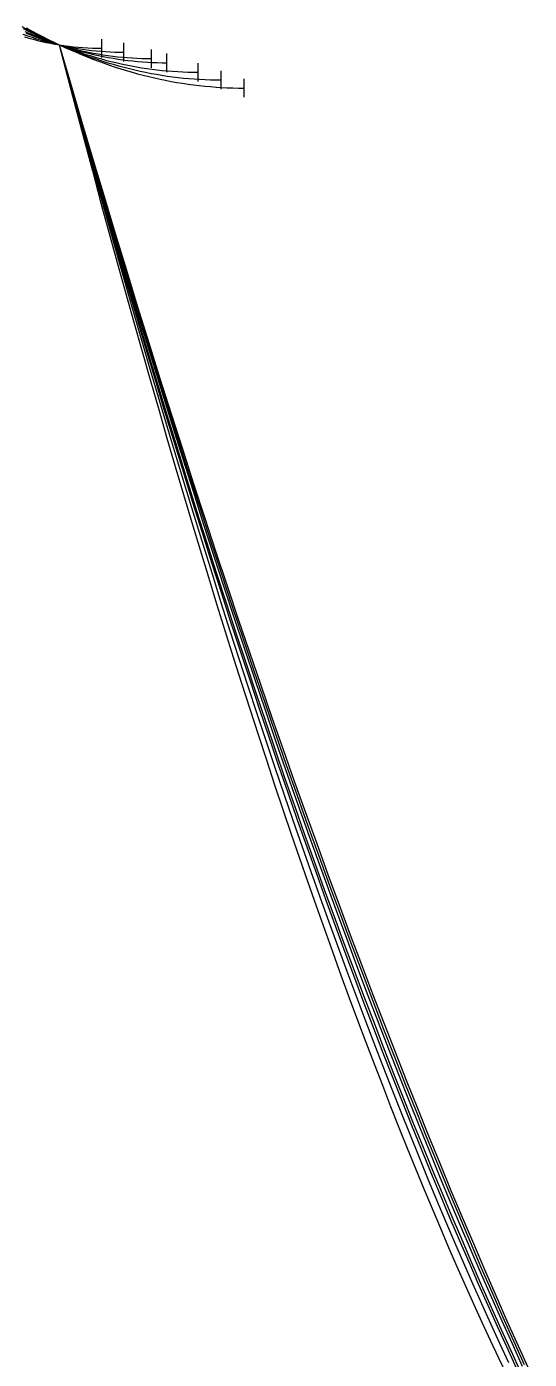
# Model space of a CAD drawing. Header units: metres. Extents: x -87 to 28195, y -4474 to 524.
# Drawn here: x 27278 to 27550, y -3668 to -2947 of the extents above; entities that cross this region are included whole.
import ezdxf

# ---------------------------------------------------------------- set-up
doc = ezdxf.new("R2010")
doc.units = ezdxf.units.M
for name, color, linetype in [('CATENARIES_-10_bare', 7, 'Continuous'), ('CATENARIES_-10_ICE', 7, 'Continuous'), ('CATENARIES_-19_bare', 7, 'Continuous'), ('CATENARIES_-19_HEAVY_ICE', 7, 'Continuous'), ('CATENARIES_0', 7, 'Continuous'), ('CATENARIES_0_ICE', 7, 'Continuous'), ('CATENARIES_50_theoretical', 7, 'Continuous')]:
    doc.layers.add(name, color=color, linetype=linetype)

msp = doc.modelspace()

# ---------------------------------------------------------------- linework, layer by layer
at = {"layer": 'CATENARIES_-10_bare'}
msp.add_line((27383.04, -2980.7), (27383.04, -2970.7), dxfattribs=at)
for points in [[(27275.19, -2946.89, 0), (27278.09, -2948.42, 0), (27280.98, -2949.9, 0), (27283.88, -2951.34, 0), (27286.77, -2952.75, 0), (27289.66, -2954.11, 0), (27292.56, -2955.42, 0), (27295.45, -2956.7, 0), (27298.37, -2957.95, 0), (27301.29, -2959.15, 0), (27304.21, -2960.31, 0), (27307.13, -2961.43, 0), (27310.05, -2962.51, 0), (27312.97, -2963.54, 0), (27315.89, -2964.53, 0), (27318.81, -2965.49, 0), (27321.73, -2966.39, 0), (27324.65, -2967.26, 0), (27327.57, -2968.08, 0), (27330.49, -2968.86, 0), (27333.41, -2969.6, 0), (27336.33, -2970.3, 0), (27339.25, -2970.95, 0), (27342.17, -2971.57, 0), (27345.09, -2972.14, 0), (27348.01, -2972.66, 0), (27350.93, -2973.15, 0), (27353.85, -2973.59, 0), (27356.77, -2973.99, 0), (27359.69, -2974.35, 0), (27362.6, -2974.67, 0), (27365.52, -2974.94, 0), (27368.44, -2975.18, 0), (27371.36, -2975.37, 0), (27374.28, -2975.51, 0), (27377.2, -2975.62, 0), (27380.12, -2975.68, 0), (27383.04, -2975.7, 0)], [(27295.45, -2956.7, 0), (27301.3, -2977.03, 0), (27307.14, -2997.17, 0), (27312.99, -3017.14, 0), (27318.84, -3036.92, 0), (27324.69, -3056.53, 0), (27330.53, -3075.96, 0), (27336.38, -3095.21, 0), (27342.23, -3114.29, 0), (27348.08, -3133.18, 0), (27353.92, -3151.89, 0), (27359.77, -3170.43, 0), (27365.62, -3188.79, 0), (27371.47, -3206.97, 0), (27377.31, -3224.98, 0), (27383.16, -3242.81, 0), (27389.01, -3260.46, 0), (27394.86, -3277.93, 0), (27400.7, -3295.22, 0), (27406.55, -3312.34, 0), (27412.4, -3329.29, 0), (27418.25, -3346.05, 0), (27424.09, -3362.64, 0), (27429.94, -3379.05, 0), (27435.79, -3395.29, 0), (27441.64, -3411.35, 0), (27447.48, -3427.24, 0), (27453.33, -3442.95, 0), (27459.18, -3458.48, 0), (27465.03, -3473.84, 0), (27470.87, -3489.02, 0), (27476.72, -3504.03, 0), (27482.57, -3518.86, 0), (27488.42, -3533.52, 0), (27494.26, -3548, 0), (27500.11, -3562.31, 0), (27505.96, -3576.45, 0), (27511.81, -3590.41, 0), (27517.65, -3604.19, 0), (27523.5, -3617.8, 0), (27529.35, -3631.24, 0), (27535.2, -3644.5, 0), (27541.04, -3657.59, 0), (27546.89, -3670.51, 0)]]:
    msp.add_polyline3d(points, dxfattribs=at)
at = {"layer": 'CATENARIES_-10_ICE'}
msp.add_line((27353.72, -2971.43), (27353.72, -2961.43), dxfattribs=at)
for points in [[(27276.87, -2949.51, 0), (27279.52, -2950.65, 0), (27282.18, -2951.76, 0), (27284.83, -2952.83, 0), (27287.49, -2953.86, 0), (27290.14, -2954.85, 0), (27292.8, -2955.79, 0), (27295.45, -2956.7, 0), (27298.1, -2957.56, 0), (27300.75, -2958.39, 0), (27303.4, -2959.17, 0), (27306.04, -2959.92, 0), (27308.69, -2960.62, 0), (27311.34, -2961.28, 0), (27313.99, -2961.9, 0), (27316.64, -2962.49, 0), (27319.29, -2963.03, 0), (27321.94, -2963.53, 0), (27324.58, -2963.99, 0), (27327.23, -2964.42, 0), (27329.88, -2964.8, 0), (27332.53, -2965.14, 0), (27335.18, -2965.44, 0), (27337.83, -2965.7, 0), (27340.47, -2965.92, 0), (27343.12, -2966.1, 0), (27345.77, -2966.24, 0), (27348.42, -2966.34, 0), (27351.07, -2966.41, 0), (27353.72, -2966.43, 0)], [(27295.45, -2956.7, 0), (27300.76, -2975.79, 0), (27306.07, -2994.71, 0), (27311.37, -3013.47, 0), (27316.68, -3032.05, 0), (27321.99, -3050.47, 0), (27327.3, -3068.72, 0), (27332.6, -3086.81, 0), (27337.91, -3104.72, 0), (27343.22, -3122.47, 0), (27348.53, -3140.05, 0), (27353.83, -3157.46, 0), (27359.14, -3174.71, 0), (27364.45, -3191.79, 0), (27369.76, -3208.71, 0), (27375.07, -3225.45, 0), (27380.37, -3242.03, 0), (27385.68, -3258.45, 0), (27390.99, -3274.7, 0), (27396.3, -3290.78, 0), (27401.6, -3306.7, 0), (27406.91, -3322.45, 0), (27412.22, -3338.04, 0), (27417.53, -3353.46, 0), (27422.83, -3368.72, 0), (27428.14, -3383.81, 0), (27433.45, -3398.74, 0), (27438.76, -3413.5, 0), (27444.07, -3428.1, 0), (27449.37, -3442.53, 0), (27454.68, -3456.8, 0), (27459.99, -3470.9, 0), (27465.3, -3484.84, 0), (27470.6, -3498.62, 0), (27475.91, -3512.23, 0), (27481.22, -3525.68, 0), (27486.53, -3538.97, 0), (27491.83, -3552.09, 0), (27497.14, -3565.05, 0), (27502.45, -3577.85, 0), (27507.76, -3590.48, 0), (27513.07, -3602.95, 0), (27518.37, -3615.25, 0), (27523.68, -3627.4, 0), (27528.99, -3639.38, 0), (27534.3, -3651.2, 0), (27539.6, -3662.86, 0), (27544.91, -3674.35, 0)]]:
    msp.add_polyline3d(points, dxfattribs=at)
at = {"layer": 'CATENARIES_-19_bare'}
msp.add_line((27395.38, -2985.1), (27395.38, -2975.1), dxfattribs=at)
for points in [[(27277.48, -2947.53, 0), (27280.48, -2949.16, 0), (27283.47, -2950.75, 0), (27286.47, -2952.3, 0), (27289.46, -2953.81, 0), (27292.46, -2955.28, 0), (27295.45, -2956.7, 0), (27298.48, -2958.1, 0), (27301.51, -2959.45, 0), (27304.53, -2960.76, 0), (27307.56, -2962.03, 0), (27310.59, -2963.26, 0), (27313.62, -2964.44, 0), (27316.65, -2965.58, 0), (27319.68, -2966.67, 0), (27322.7, -2967.73, 0), (27325.73, -2968.74, 0), (27328.76, -2969.7, 0), (27331.79, -2970.63, 0), (27334.82, -2971.51, 0), (27337.85, -2972.35, 0), (27340.87, -2973.14, 0), (27343.9, -2973.89, 0), (27346.93, -2974.6, 0), (27349.96, -2975.27, 0), (27352.99, -2975.89, 0), (27356.02, -2976.47, 0), (27359.04, -2977.01, 0), (27362.07, -2977.5, 0), (27365.1, -2977.96, 0), (27368.13, -2978.36, 0), (27371.16, -2978.73, 0), (27374.19, -2979.05, 0), (27377.21, -2979.33, 0), (27380.24, -2979.57, 0), (27383.27, -2979.76, 0), (27386.3, -2979.91, 0), (27389.33, -2980.02, 0), (27392.36, -2980.08, 0), (27395.38, -2980.1, 0)], [(27295.45, -2956.7, 0), (27301.5, -2977.49, 0), (27307.56, -2998.09, 0), (27313.61, -3018.51, 0), (27319.66, -3038.75, 0), (27325.71, -3058.81, 0), (27331.77, -3078.68, 0), (27337.82, -3098.37, 0), (27343.87, -3117.88, 0), (27349.92, -3137.21, 0), (27355.98, -3156.35, 0), (27362.03, -3175.31, 0), (27368.08, -3194.09, 0), (27374.13, -3212.69, 0), (27380.19, -3231.11, 0), (27386.24, -3249.35, 0), (27392.29, -3267.41, 0), (27398.34, -3285.28, 0), (27404.4, -3302.98, 0), (27410.45, -3320.49, 0), (27416.5, -3337.83, 0), (27422.56, -3354.98, 0), (27428.61, -3371.96, 0), (27434.66, -3388.75, 0), (27440.71, -3405.37, 0), (27446.77, -3421.8, 0), (27452.82, -3438.06, 0), (27458.87, -3454.13, 0), (27464.92, -3470.03, 0), (27470.98, -3485.75, 0), (27477.03, -3501.29, 0), (27483.08, -3516.65, 0), (27489.13, -3531.83, 0), (27495.19, -3546.83, 0), (27501.24, -3561.65, 0), (27507.29, -3576.3, 0), (27513.34, -3590.77, 0), (27519.4, -3605.05, 0), (27525.45, -3619.17, 0), (27531.5, -3633.1, 0), (27537.56, -3646.85, 0), (27543.61, -3660.43, 0), (27549.66, -3673.83, 0)]]:
    msp.add_polyline3d(points, dxfattribs=at)
at = {"layer": 'CATENARIES_-19_HEAVY_ICE'}
msp.add_line((27330.47, -2965.71), (27330.47, -2955.71), dxfattribs=at)
for points in [[(27275.83, -2950.95, 0), (27278.28, -2951.8, 0), (27280.73, -2952.62, 0), (27283.19, -2953.4, 0), (27285.64, -2954.14, 0), (27288.09, -2954.84, 0), (27290.54, -2955.5, 0), (27293, -2956.12, 0), (27295.45, -2956.7, 0), (27297.95, -2957.25, 0), (27300.45, -2957.76, 0), (27302.95, -2958.23, 0), (27305.45, -2958.66, 0), (27307.96, -2959.05, 0), (27310.46, -2959.4, 0), (27312.96, -2959.71, 0), (27315.46, -2959.97, 0), (27317.96, -2960.2, 0), (27320.46, -2960.38, 0), (27322.96, -2960.53, 0), (27325.46, -2960.63, 0), (27327.97, -2960.69, 0), (27330.47, -2960.71, 0)], [(27295.45, -2956.7, 0), (27300.31, -2974.81, 0), (27305.17, -2992.76, 0), (27310.03, -3010.54, 0), (27314.89, -3028.17, 0), (27319.75, -3045.64, 0), (27324.6, -3062.95, 0), (27329.46, -3080.1, 0), (27334.32, -3097.1, 0), (27339.18, -3113.93, 0), (27344.04, -3130.61, 0), (27348.9, -3147.12, 0), (27353.76, -3163.48, 0), (27358.62, -3179.68, 0), (27363.48, -3195.73, 0), (27368.34, -3211.61, 0), (27373.2, -3227.34, 0), (27378.06, -3242.91, 0), (27382.91, -3258.33, 0), (27387.77, -3273.58, 0), (27392.63, -3288.68, 0), (27397.49, -3303.62, 0), (27402.35, -3318.41, 0), (27407.21, -3333.04, 0), (27412.07, -3347.51, 0), (27416.93, -3361.83, 0), (27421.79, -3375.99, 0), (27426.65, -3390, 0), (27431.51, -3403.85, 0), (27436.37, -3417.54, 0), (27441.22, -3431.08, 0), (27446.08, -3444.46, 0), (27450.94, -3457.69, 0), (27455.8, -3470.76, 0), (27460.66, -3483.68, 0), (27465.52, -3496.44, 0), (27470.38, -3509.05, 0), (27475.24, -3521.5, 0), (27480.1, -3533.8, 0), (27484.96, -3545.94, 0), (27489.82, -3557.93, 0), (27494.68, -3569.76, 0), (27499.53, -3581.44, 0), (27504.39, -3592.97, 0), (27509.25, -3604.34, 0), (27514.11, -3615.56, 0), (27518.97, -3626.63, 0), (27523.83, -3637.54, 0), (27528.69, -3648.3, 0), (27533.55, -3658.9, 0), (27538.41, -3669.36, 0)]]:
    msp.add_polyline3d(points, dxfattribs=at)
at = {"layer": 'CATENARIES_0'}
msp.add_line((27370.65, -2976.56), (27370.65, -2966.56), dxfattribs=at)
for points in [[(27275.86, -2947.95, 0), (27278.65, -2949.32, 0), (27281.45, -2950.65, 0), (27284.25, -2951.95, 0), (27287.05, -2953.2, 0), (27289.85, -2954.41, 0), (27292.65, -2955.57, 0), (27295.45, -2956.7, 0), (27298.24, -2957.78, 0), (27301.02, -2958.82, 0), (27303.81, -2959.82, 0), (27306.59, -2960.78, 0), (27309.38, -2961.69, 0), (27312.16, -2962.57, 0), (27314.95, -2963.41, 0), (27317.73, -2964.2, 0), (27320.52, -2964.95, 0), (27323.3, -2965.67, 0), (27326.09, -2966.34, 0), (27328.87, -2966.97, 0), (27331.66, -2967.56, 0), (27334.44, -2968.11, 0), (27337.23, -2968.62, 0), (27340.01, -2969.09, 0), (27342.8, -2969.52, 0), (27345.59, -2969.91, 0), (27348.37, -2970.25, 0), (27351.16, -2970.56, 0), (27353.94, -2970.82, 0), (27356.73, -2971.05, 0), (27359.51, -2971.23, 0), (27362.3, -2971.37, 0), (27365.08, -2971.48, 0), (27367.87, -2971.54, 0), (27370.65, -2971.56, 0)], [(27295.45, -2956.7, 0), (27301.01, -2976.3, 0), (27306.58, -2995.73, 0), (27312.14, -3014.99, 0), (27317.71, -3034.08, 0), (27323.27, -3052.99, 0), (27328.84, -3071.74, 0), (27334.4, -3090.31, 0), (27339.97, -3108.72, 0), (27345.53, -3126.95, 0), (27351.1, -3145.02, 0), (27356.66, -3162.92, 0), (27362.22, -3180.64, 0), (27367.79, -3198.2, 0), (27373.35, -3215.59, 0), (27378.92, -3232.8, 0), (27384.48, -3249.85, 0), (27390.05, -3266.73, 0), (27395.61, -3283.44, 0), (27401.18, -3299.99, 0), (27406.74, -3316.36, 0), (27412.3, -3332.57, 0), (27417.87, -3348.61, 0), (27423.43, -3364.47, 0), (27429, -3380.18, 0), (27434.56, -3395.71, 0), (27440.13, -3411.08, 0), (27445.69, -3426.28, 0), (27451.26, -3441.31, 0), (27456.82, -3456.17, 0), (27462.39, -3470.87, 0), (27467.95, -3485.4, 0), (27473.51, -3499.76, 0), (27479.08, -3513.96, 0), (27484.64, -3527.99, 0), (27490.21, -3541.85, 0), (27495.77, -3555.55, 0), (27501.34, -3569.08, 0), (27506.9, -3582.44, 0), (27512.47, -3595.64, 0), (27518.03, -3608.67, 0), (27523.6, -3621.54, 0), (27529.16, -3634.24, 0), (27534.72, -3646.78, 0), (27540.29, -3659.15, 0), (27545.85, -3671.35, 0)]]:
    msp.add_polyline3d(points, dxfattribs=at)
at = {"layer": 'CATENARIES_0_ICE'}
msp.add_line((27345.37, -2969.17), (27345.37, -2959.17), dxfattribs=at)
for points in [[(27277.42, -2950.33, 0), (27280, -2951.36, 0), (27282.57, -2952.35, 0), (27285.15, -2953.3, 0), (27287.72, -2954.21, 0), (27290.3, -2955.08, 0), (27292.87, -2955.91, 0), (27295.45, -2956.7, 0), (27298.08, -2957.47, 0), (27300.71, -2958.19, 0), (27303.33, -2958.87, 0), (27305.96, -2959.52, 0), (27308.59, -2960.12, 0), (27311.22, -2960.67, 0), (27313.84, -2961.19, 0), (27316.47, -2961.67, 0), (27319.1, -2962.1, 0), (27321.73, -2962.5, 0), (27324.35, -2962.85, 0), (27326.98, -2963.16, 0), (27329.61, -2963.43, 0), (27332.24, -2963.65, 0), (27334.86, -2963.84, 0), (27337.49, -2963.99, 0), (27340.12, -2964.09, 0), (27342.75, -2964.15, 0), (27345.37, -2964.17, 0)], [(27295.45, -2956.7, 0), (27300.6, -2975.43, 0), (27305.75, -2994, 0), (27310.9, -3012.4, 0), (27316.05, -3030.64, 0), (27321.2, -3048.72, 0), (27326.35, -3066.62, 0), (27331.49, -3084.37, 0), (27336.64, -3101.95, 0), (27341.79, -3119.37, 0), (27346.94, -3136.62, 0), (27352.09, -3153.71, 0), (27357.24, -3170.63, 0), (27362.39, -3187.4, 0), (27367.54, -3203.99, 0), (27372.69, -3220.43, 0), (27377.84, -3236.7, 0), (27382.99, -3252.81, 0), (27388.14, -3268.76, 0), (27393.29, -3284.55, 0), (27398.44, -3300.17, 0), (27403.58, -3315.63, 0), (27408.73, -3330.93, 0), (27413.88, -3346.06, 0), (27419.03, -3361.04, 0), (27424.18, -3375.85, 0), (27429.33, -3390.5, 0), (27434.48, -3404.99, 0), (27439.63, -3419.32, 0), (27444.78, -3433.49, 0), (27449.93, -3447.49, 0), (27455.08, -3461.34, 0), (27460.23, -3475.02, 0), (27465.38, -3488.55, 0), (27470.52, -3501.91, 0), (27475.67, -3515.12, 0), (27480.82, -3528.16, 0), (27485.97, -3541.04, 0), (27491.12, -3553.77, 0), (27496.27, -3566.33, 0), (27501.42, -3578.73, 0), (27506.57, -3590.98, 0), (27511.72, -3603.06, 0), (27516.87, -3614.98, 0), (27522.02, -3626.75, 0), (27527.17, -3638.36, 0), (27532.32, -3649.8, 0), (27537.46, -3661.09, 0), (27542.61, -3672.22, 0)]]:
    msp.add_polyline3d(points, dxfattribs=at)
at = {"layer": 'CATENARIES_50_theoretical'}
msp.add_line((27318.54, -2963.58), (27318.54, -2953.58), dxfattribs=at)
for points in [[(27276.72, -2952.41, 0), (27279.06, -2953.08, 0), (27281.4, -2953.72, 0), (27283.74, -2954.31, 0), (27286.09, -2954.87, 0), (27288.43, -2955.38, 0), (27290.77, -2955.86, 0), (27293.11, -2956.3, 0), (27295.45, -2956.7, 0), (27298.02, -2957.09, 0), (27300.58, -2957.44, 0), (27303.15, -2957.74, 0), (27305.71, -2958, 0), (27308.28, -2958.21, 0), (27310.84, -2958.37, 0), (27313.41, -2958.49, 0), (27315.97, -2958.56, 0), (27318.54, -2958.58, 0)], [(27295.45, -2956.7, 0), (27299.93, -2973.97, 0), (27304.41, -2991.1, 0), (27308.89, -3008.07, 0), (27313.37, -3024.89, 0), (27317.85, -3041.56, 0), (27322.33, -3058.07, 0), (27326.81, -3074.44, 0), (27331.29, -3090.66, 0), (27335.77, -3106.72, 0), (27340.26, -3122.64, 0), (27344.74, -3138.41, 0), (27349.22, -3154.02, 0), (27353.7, -3169.49, 0), (27358.18, -3184.8, 0), (27362.66, -3199.97, 0), (27367.14, -3214.99, 0), (27371.62, -3229.85, 0), (27376.1, -3244.57, 0), (27380.58, -3259.14, 0), (27385.06, -3273.56, 0), (27389.54, -3287.83, 0), (27394.02, -3301.96, 0), (27398.5, -3315.93, 0), (27402.98, -3329.76, 0), (27407.46, -3343.44, 0), (27411.94, -3356.97, 0), (27416.42, -3370.35, 0), (27420.9, -3383.59, 0), (27425.39, -3396.68, 0), (27429.87, -3409.62, 0), (27434.35, -3422.41, 0), (27438.83, -3435.06, 0), (27443.31, -3447.56, 0), (27447.79, -3459.91, 0), (27452.27, -3472.11, 0), (27456.75, -3484.17, 0), (27461.23, -3496.08, 0), (27465.71, -3507.85, 0), (27470.19, -3519.47, 0), (27474.67, -3530.94, 0), (27479.15, -3542.27, 0), (27483.63, -3553.45, 0), (27488.11, -3564.49, 0), (27492.59, -3575.38, 0), (27497.07, -3586.12, 0), (27501.55, -3596.72, 0), (27506.03, -3607.17, 0), (27510.51, -3617.48, 0), (27515, -3627.64, 0), (27519.48, -3637.66, 0), (27523.96, -3647.53, 0), (27528.44, -3657.26, 0), (27532.92, -3666.84, 0), (27537.4, -3676.28, 0)]]:
    msp.add_polyline3d(points, dxfattribs=at)

doc.saveas('drawing.dxf')
